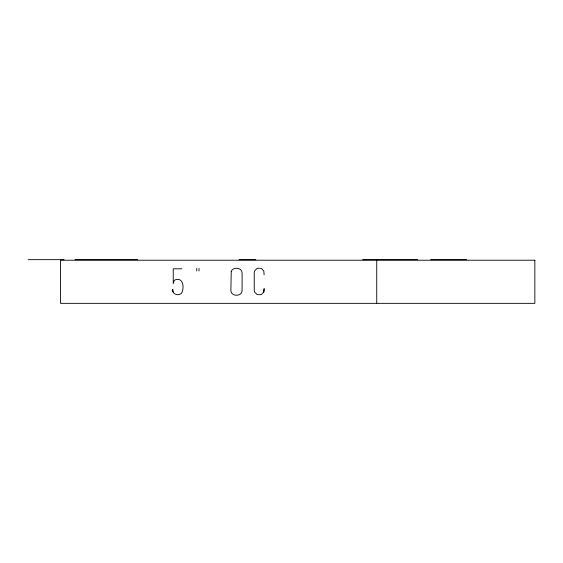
<?xml version="1.0" encoding="UTF-8"?>
<svg xmlns="http://www.w3.org/2000/svg" width="563" height="563" viewBox="0 0 563 563"><rect width="100%" height="100%" fill="white"/><g stroke="black" fill="none" stroke-linecap="round" stroke-linejoin="round"><path stroke-width="0.84" d="M263.787 292.063L264.124 288.756L263.787 292.063L261.521 294.343A7.544 7.544 0 0 1 256.848 294.343L254.582 292.063L254.244 290.374L254.244 272.661L254.582 270.951L256.848 268.614A7.544 7.544 0 0 1 261.521 268.614L263.787 270.951L264.124 274.779M28.15 259.656L64.083 259.656M75.02 259.656L137.682 259.656M239.064 259.656L255.799 259.656M362.663 259.656L417.619 259.656M430.66 259.656L466.593 259.656M181.863 268.797L173.242 268.797L173.242 283.576L174.171 280.663L175.304 279.769C183.418 276.876 184.706 288.566 181.328 293.429C178.175 296.363 171.856 294.027 172.7 289.333L173.024 291.972M376.746 260.226L376.746 303.344M199.006 268.445L199.006 270.993M196.74 268.445L196.74 270.993M231.245 271.275L230.886 290.452C230.844 296.842 242.139 296.835 242.104 290.452L242.104 273.125C242.153 267.538 233.258 266.517 231.245 271.275M534.85 260.226L60.53 260.226L60.53 303.344L534.85 303.344L534.85 260.226"/></g></svg>
